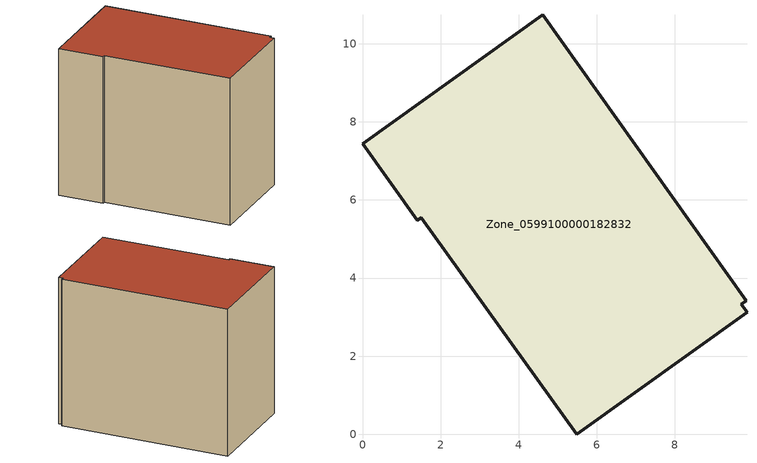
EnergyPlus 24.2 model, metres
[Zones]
Zone_0599100000182832
 floor ground (C_G): 9.85,3.12 5.49,0 1.5,5.55 1.4,5.48 0,7.44 4.62,10.74 9.83,3.42 9.7,3.33 z0
 wall outside (C_F): 1.5,5.55 5.49,0 9.85,3.12 9.7,3.33 9.83,3.42 4.62,10.74 0,7.44 1.4,5.48 1.5,5.55 z0:7.94
 roof outside (C_R): 5.49,0 9.85,3.12 9.7,3.33 9.83,3.42 4.62,10.74 0,7.44 1.4,5.48 1.5,5.55 z7.94
[BUILDING]
Pand.0599100000182832: North Axis=0; Terrain=City; Loads Convergence Tolerance Value=0.04; Temperature Convergence Tolerance Value=0.4; Solar Distribution=FullExterior; Maximum Number of Warmup Days=25; Minimum Number of Warmup Days=1
[Site:Location]
Rotterdam.The.Hague.AP_ZH_NLD Design_Conditions: Latitude=51.96; Longitude=4.45; Time Zone=1; Elevation=-4.5
[SITE:GROUNDTEMPERATURE:BUILDINGSURFACE]
18, 18, 18, 18, 18, 18, 18, 18, 18, 18, 18, 18
[MATERIAL] Thermal Absorptance=0.9; Solar Absorptance=0.7; Visible Absorptance=0.7
Name | Roughness | Thickness | Conductivity | Density | Specific Heat
G.TI.1975-1991 | MediumSmooth | 0.15 | 0.288461 | 540 | 1210
F.TI.1975-1991 | Rough | 0.3 | 0.230769 | 1920 | 840
R.TI.1975-1991 | MediumRough | 0.2 | 0.153846 | 1500 | 1000
[CONSTRUCTION]
C_G: G.TI.1975-1991
C_F: F.TI.1975-1991
C_R: R.TI.1975-1991
[ZONE]
Zone_0599100000182832: Type=1; Multiplier=1; Ceiling Height=Autocalculate; Volume=Autocalculate; Floor Area=autocalculate; Part of Total Floor Area=Yes
[ZONEINFILTRATION:DESIGNFLOWRATE]
Infil_Zone_0599100000182832: Zone or ZoneList or Space or SpaceList=Zone_0599100000182832; Schedule=AlwaysOn; Design Flow Rate Calculation Method=Flow/Area; Flow Rate per Floor Area=0.003; Constant Term Coefficient=1; Temperature Term Coefficient=0; Velocity Term Coefficient=0; Velocity Squared Term Coefficient=0
[HVACTEMPLATE:ZONE:IDEALLOADSAIRSYSTEM]
Zone_0599100000182832: Maximum Heating Supply Air Temperature=50; Minimum Cooling Supply Air Temperature=13; Maximum Heating Supply Air Humidity Ratio=0.0156; Minimum Cooling Supply Air Humidity Ratio=0.0077; Heating Limit=NoLimit; Cooling Limit=NoLimit; Dehumidification Control Type=ConstantSensibleHeatRatio; Cooling Sensible Heat Ratio=0.7; Dehumidification Setpoint=60; Humidification Control Type=None; Humidification Setpoint=30; Outdoor Air Method=None; Outdoor Air Flow Rate per Person=0.00944; Outdoor Air Flow Rate per Zone Floor Area=0; Outdoor Air Flow Rate per Zone=0; Demand Controlled Ventilation Type=None; Outdoor Air Economizer Type=NoEconomizer; Heat Recovery Type=None; Sensible Heat Recovery Effectiveness=0.7; Latent Heat Recovery Effectiveness=0.65
[ZONECONTROL:THERMOSTAT]
ThermostatControl_Zone_0599100000182832: Zone or ZoneList=Zone_0599100000182832; Control Type Schedule=DualSetpointControlType; Control 1=Thermostat_Zone_0599100000182832; Temperature Difference Between Cutout And Setpoint=0
[THERMOSTATSETPOINT:DUALSETPOINT]
Thermostat_Zone_0599100000182832: Heating Setpoint Temperature Schedule=HeatingSetpoint_Zone_0599100000182832; Cooling Setpoint Temperature Schedule=CoolingSetpoint_Zone_0599100000182832
[SCHEDULE:COMPACT]
HeatingSetpoint_Zone_0599100000182832: Through: 12/31, For: AllDays, Until: 24:00, 21
CoolingSetpoint_Zone_0599100000182832: Through: 12/31, For: AllDays, Until: 24:00, 24
DualSetpointControlType: Through: 12/31, For: AllDays, Until: 24:00, 4
AlwaysOn: Through: 12/31, For: AllDays, Until: 24:00, 1
